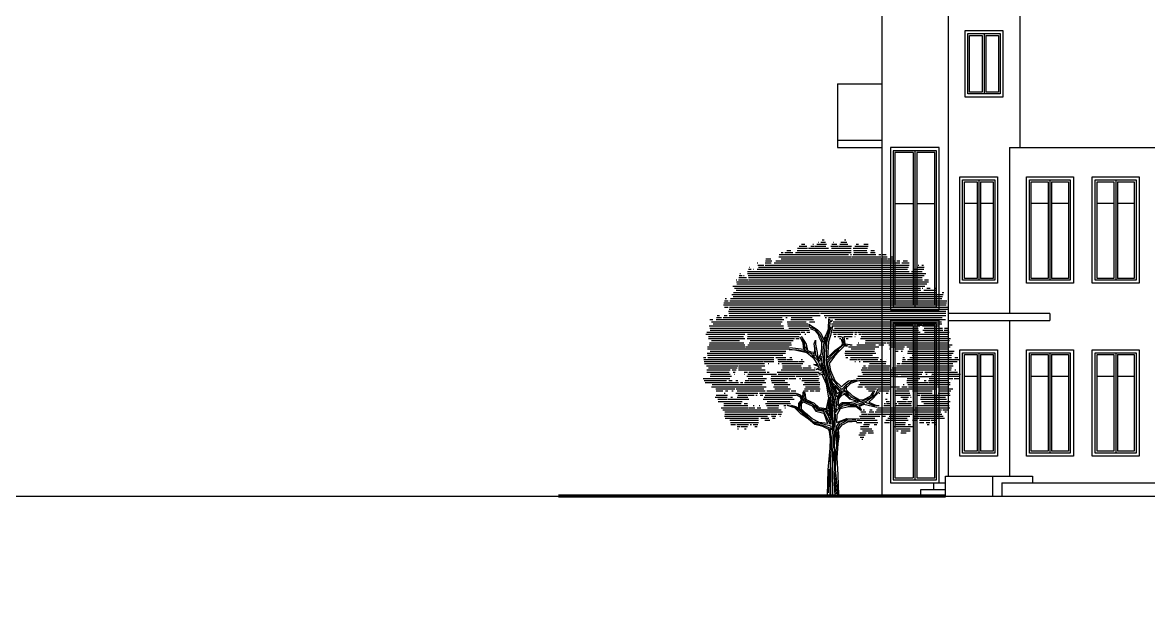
# Model space of a CAD drawing. Header units: inches. Extents: x -634 to 3638, y -6930911 to 5552.
# Drawn here: x 1946.37 to 1970.87, y 3391.03 to 3403.58 of the extents above; entities that cross this region are included whole.
import ezdxf

# ---------------------------------------------------------------- set-up
doc = ezdxf.new("R2010")
doc.units = ezdxf.units.IN
doc.header["$MEASUREMENT"] = 0
doc.linetypes.add('Dashed', pattern=[1128.888893, 564.444447, -564.444447])
doc.layers.add('derevo', color=7, linetype='Continuous')
doc.layers.add('развертка', color=7, linetype='Continuous')
for name, color, linetype, lineweight in [('ELEV', 134, 'Continuous', 18), ('WALLS', 7, 'Continuous', 70), ('фасады', 7, 'Continuous', 30), ('фасады2', 7, 'Continuous', 25)]:
    doc.layers.add(name, color=color, linetype=linetype, lineweight=lineweight)

# ---------------------------------------------------------------- blocks, each defined once
blk = doc.blocks.new('*X18')
at = {"color": 0, "linetype": 'ByBlock'}
for p, q in [((167.338, 82.2), (167.349, 82.2)), ((167.454, 82.2), (167.692, 82.2)), ((167.527, 82.3), (167.616, 82.3)), ((168.068, 82.2), (168.08, 82.2)), ((168.409, 82.2), (168.702, 82.2)), ((168.595, 82.3), (168.659, 82.3)), ((165.57, 81.7), (165.661, 81.7)), ((165.749, 81.7), (166.132, 81.7)), ((165.839, 81.8), (166.032, 81.8)), ((166.26, 81.7), (168.903, 81.7)), ((166.335, 81.8), (168.908, 81.8)), ((166.352, 81.9), (166.826, 81.9)), ((166.432, 82), (166.792, 82)), ((166.547, 82.1), (166.704, 82.1)), ((166.879, 81.9), (167.822, 81.9)), ((166.979, 82), (167.153, 82)), ((167.079, 82.1), (167.119, 82.1)), ((167.199, 82), (167.701, 82)), ((167.268, 82.1), (167.735, 82.1)), ((167.933, 82), (168.284, 82)), ((167.978, 81.9), (168.913, 81.9)), ((167.979, 82.1), (168.232, 82.1)), ((168.321, 82), (168.918, 82)), ((168.365, 82.1), (168.744, 82.1)), ((168.999, 81.9), (169.688, 81.9)), ((169.014, 81.8), (169.653, 81.8)), ((169.031, 81.7), (169.681, 81.7)), ((169.076, 82), (169.723, 82)), ((169.153, 82.1), (169.26, 82.1)), ((169.506, 82.1), (169.719, 82.1)), ((169.83, 81.7), (170.052, 81.7)), ((169.85, 81.8), (170.018, 81.8)), ((164.432, 81.2), (164.462, 81.2)), ((164.46, 81.1), (164.748, 81.1)), ((164.803, 81.1), (171.246, 81.1)), ((164.813, 81.2), (165.101, 81.2)), ((164.823, 81.3), (165.119, 81.3)), ((164.833, 81.4), (165.072, 81.4)), ((165.233, 81.2), (171.234, 81.2)), ((165.321, 81.3), (170.979, 81.3)), ((165.46, 81.5), (168.908, 81.5)), ((165.47, 81.6), (168.774, 81.6)), ((165.573, 81.4), (170.616, 81.4)), ((168.878, 81.6), (168.918, 81.6)), ((168.94, 81.5), (170.325, 81.5)), ((168.998, 81.6), (169.794, 81.6)), ((169.809, 81.6), (170.085, 81.6)), ((170.22, 81.6), (170.325, 81.6)), ((170.355, 81.5), (170.627, 81.5)), ((170.421, 81.6), (170.579, 81.6)), ((170.642, 81.4), (170.94, 81.4)), ((170.776, 81.5), (170.878, 81.5)), ((171.088, 81.3), (171.222, 81.3)), ((171.268, 81.1), (171.675, 81.1)), ((171.331, 81.2), (171.675, 81.2)), ((171.393, 81.3), (171.598, 81.3)), ((172.11, 81.1), (172.139, 81.1)), ((172.272, 81.1), (172.364, 81.1)), ((163.575, 80.6), (163.707, 80.6)), ((163.596, 80.7), (163.635, 80.7)), ((163.773, 80.6), (163.808, 80.6)), ((163.961, 80.8), (164.34, 80.8)), ((163.971, 80.7), (172.466, 80.7)), ((163.994, 80.6), (172.383, 80.6)), ((164.011, 80.9), (164.133, 80.9)), ((164.061, 81), (164.073, 81)), ((164.231, 80.9), (164.254, 80.9)), ((164.367, 80.8), (171.668, 80.8)), ((164.431, 80.9), (171.587, 80.9)), ((164.487, 81), (171.637, 81)), ((171.793, 80.8), (172.293, 80.8)), ((171.872, 80.9), (172.376, 80.9)), ((172.081, 81), (172.39, 81)), ((163.262, 80.1), (172.42, 80.1)), ((163.432, 80.4), (163.454, 80.4)), ((163.44, 80.3), (172.6, 80.3)), ((163.448, 80.2), (172.52, 80.2)), ((163.535, 80.4), (164.02, 80.4)), ((163.555, 80.5), (163.914, 80.5)), ((164.018, 80.5), (172.3, 80.5)), ((164.041, 80.4), (172.307, 80.4)), ((172.402, 80.4), (172.6, 80.4)), ((162.895, 79.5), (162.958, 79.5)), ((163.148, 79.5), (173.226, 79.5)), ((163.219, 79.7), (173.292, 79.7)), ((163.283, 79.6), (173.259, 79.6)), ((163.302, 79.8), (172.252, 79.8)), ((163.345, 80), (172.22, 80)), ((163.428, 79.9), (172.236, 79.9)), ((172.255, 79.8), (172.98, 79.8)), ((172.296, 80), (172.32, 80)), ((172.366, 79.9), (172.973, 79.9)), ((172.524, 80), (172.683, 80)), ((172.883, 80), (172.967, 80)), ((173.253, 79.8), (173.325, 79.8)), ((162.825, 79.2), (173.446, 79.2)), ((162.837, 79.3), (173.46, 79.3)), ((162.866, 79.4), (163.049, 79.4)), ((162.874, 79.1), (163.044, 79.1)), ((163.086, 79), (173.554, 79)), ((163.112, 79.1), (173.5, 79.1)), ((163.121, 79.4), (173.475, 79.4)), ((162.172, 78.5), (162.317, 78.5)), ((162.246, 78.4), (162.44, 78.4)), ((162.449, 78.4), (165.625, 78.4)), ((162.472, 78.5), (165.698, 78.5)), ((162.494, 78.6), (162.719, 78.6)), ((162.517, 78.7), (162.627, 78.7)), ((162.798, 78.6), (165.62, 78.6)), ((162.856, 78.7), (162.995, 78.7)), ((163.065, 78.9), (173.423, 78.9)), ((163.08, 78.8), (167.394, 78.8)), ((163.094, 78.7), (167.426, 78.7)), ((165.798, 78.6), (165.849, 78.6)), ((165.855, 78.4), (166.767, 78.4)), ((166.032, 78.5), (167.114, 78.5)), ((166.041, 78.6), (167.051, 78.6)), ((166.921, 78.4), (167.177, 78.4)), ((167.449, 78.8), (173.422, 78.8)), ((167.618, 78.7), (173.427, 78.7)), ((167.668, 78.6), (167.729, 78.6)), ((167.823, 78.6), (173.243, 78.6)), ((167.855, 78.5), (167.909, 78.5)), ((168.054, 78.4), (173.222, 78.4)), ((168.137, 78.5), (173.404, 78.5)), ((162.022, 77.9), (163.957, 77.9)), ((162.131, 78.2), (165.674, 78.2)), ((162.163, 78.1), (165.702, 78.1)), ((162.181, 78), (166.918, 78)), ((162.32, 78.3), (165.551, 78.3)), ((163.968, 77.9), (166.48, 77.9)), ((165.865, 78.3), (166.85, 78.3)), ((165.895, 78.2), (166.933, 78.2)), ((165.929, 78.1), (166.896, 78.1)), ((166.524, 77.9), (166.695, 77.9)), ((166.788, 77.9), (166.94, 77.9)), ((167.971, 78.3), (172.279, 78.3)), ((167.987, 78.2), (172.177, 78.2)), ((168.015, 77.9), (169.023, 77.9)), ((168.035, 78), (172.121, 78)), ((168.114, 78.1), (172.102, 78.1)), ((169.066, 77.9), (169.211, 77.9)), ((169.237, 77.9), (169.433, 77.9)), ((169.437, 77.9), (172.193, 77.9)), ((172.311, 78.3), (173.236, 78.3)), ((172.311, 78.2), (173.09, 78.2)), ((172.33, 78), (173.283, 78)), ((172.39, 78.1), (173.261, 78.1)), ((172.412, 77.9), (173.305, 77.9)), ((173.318, 77.9), (173.578, 77.9)), ((173.34, 78), (173.556, 78)), ((173.361, 78.1), (173.534, 78.1)), ((161.977, 77.8), (163.837, 77.8)), ((162.101, 77.7), (163.78, 77.7)), ((162.101, 77.6), (163.842, 77.6)), ((162.16, 77.4), (163.794, 77.4)), ((162.252, 77.5), (163.577, 77.5)), ((163.953, 77.6), (166.204, 77.6)), ((163.957, 77.7), (166.204, 77.7)), ((163.962, 77.8), (166.506, 77.8)), ((164.045, 77.4), (166.046, 77.4)), ((164.087, 77.5), (166.144, 77.5)), ((166.22, 77.7), (166.433, 77.7)), ((166.265, 77.6), (166.432, 77.6)), ((166.526, 77.7), (166.532, 77.7)), ((166.701, 77.8), (166.754, 77.8)), ((168.06, 77.8), (168.202, 77.8)), ((168.104, 77.7), (168.175, 77.7)), ((168.25, 77.8), (168.986, 77.8)), ((168.275, 77.7), (168.449, 77.7)), ((168.355, 77.6), (168.414, 77.6)), ((168.556, 77.7), (168.948, 77.7)), ((168.663, 77.6), (168.764, 77.6)), ((169.078, 77.8), (169.157, 77.8)), ((169.09, 77.7), (169.103, 77.7)), ((169.241, 77.4), (169.277, 77.4)), ((169.274, 77.8), (169.364, 77.8)), ((169.347, 77.6), (173.64, 77.6)), ((169.377, 77.7), (173.549, 77.7)), ((169.407, 77.8), (173.525, 77.8)), ((169.58, 77.4), (170.57, 77.4)), ((169.588, 77.5), (173.594, 77.5)), ((170.619, 77.4), (173.548, 77.4)), ((162.045, 76.9), (165.769, 76.9)), ((162.061, 76.8), (165.657, 76.8)), ((162.064, 77.2), (163.863, 77.2)), ((162.064, 77.1), (165.969, 77.1)), ((162.138, 77.3), (163.837, 77.3)), ((162.185, 77), (165.793, 77)), ((163.903, 77.2), (165.958, 77.2)), ((163.974, 77.3), (166.058, 77.3)), ((168.599, 76.9), (170.09, 76.9)), ((168.62, 77), (170.022, 77)), ((168.628, 76.8), (169.93, 76.8)), ((168.774, 77.2), (170.23, 77.2)), ((168.844, 77.3), (168.96, 77.3)), ((168.901, 77.1), (170.038, 77.1)), ((169.171, 77.3), (170.076, 77.3)), ((170.22, 77.3), (170.47, 77.3)), ((170.7, 77.3), (173.719, 77.3)), ((170.737, 77.1), (170.815, 77.1)), ((170.747, 77.2), (170.962, 77.2)), ((171.039, 77.2), (171.45, 77.2)), ((171.039, 77.1), (171.407, 77.1)), ((171.039, 77), (171.142, 77)), ((171.299, 77), (171.363, 77)), ((171.401, 76.8), (171.408, 76.8)), ((171.563, 77.2), (173.625, 77.2)), ((171.602, 76.9), (173.77, 76.9)), ((171.613, 77), (173.818, 77)), ((171.675, 77.1), (173.506, 77.1)), ((171.815, 76.8), (173.686, 76.8)), ((161.859, 76.7), (161.979, 76.7)), ((161.875, 76.6), (165.221, 76.6)), ((161.891, 76.5), (164.732, 76.5)), ((161.907, 76.4), (164.776, 76.4)), ((162.003, 76.3), (163.506, 76.3)), ((162.076, 76.7), (165.221, 76.7)), ((163.529, 76.3), (164.791, 76.3)), ((164.762, 76.5), (165.029, 76.5)), ((164.948, 76.4), (164.978, 76.4)), ((165.05, 76.5), (165.221, 76.5)), ((165.312, 76.7), (165.797, 76.7)), ((165.414, 76.6), (165.814, 76.6)), ((165.434, 76.5), (165.583, 76.5)), ((165.434, 76.4), (165.47, 76.4)), ((165.607, 76.5), (166.364, 76.5)), ((165.607, 76.4), (166.602, 76.4)), ((165.634, 76.3), (166.523, 76.3)), ((165.843, 76.6), (166.113, 76.6)), ((165.977, 76.7), (166.072, 76.7)), ((166.4, 76.5), (166.661, 76.5)), ((166.526, 76.6), (166.586, 76.6)), ((166.868, 76.3), (166.962, 76.3)), ((168.657, 76.7), (168.745, 76.7)), ((168.85, 76.6), (168.957, 76.6)), ((168.877, 76.7), (170.214, 76.7)), ((168.958, 76.6), (169.172, 76.6)), ((169.089, 76.5), (169.121, 76.5)), ((169.215, 76.6), (169.327, 76.6)), ((169.282, 76.5), (169.336, 76.5)), ((169.351, 76.6), (170.174, 76.6)), ((169.479, 76.5), (170.585, 76.5)), ((169.49, 76.3), (169.591, 76.3)), ((169.737, 76.3), (170.748, 76.3)), ((169.775, 76.4), (170.558, 76.4)), ((170.295, 76.6), (170.344, 76.6)), ((170.612, 76.6), (170.613, 76.6)), ((171.074, 76.3), (173.769, 76.3)), ((171.106, 76.4), (171.245, 76.4)), ((171.311, 76.4), (173.758, 76.4)), ((171.334, 76.5), (173.97, 76.5)), ((171.356, 76.6), (171.496, 76.6)), ((171.379, 76.7), (171.452, 76.7)), ((171.588, 76.6), (174.041, 76.6)), ((171.702, 76.7), (173.696, 76.7)), ((173.848, 76.7), (173.987, 76.7)), ((162.024, 76.1), (162.211, 76.1)), ((162.024, 76), (163.086, 76)), ((162.109, 76.2), (163.464, 76.2)), ((162.186, 75.8), (163.201, 75.8)), ((162.197, 75.9), (163.143, 75.9)), ((162.216, 76.1), (163.145, 76.1)), ((163.241, 76.1), (163.422, 76.1)), ((163.283, 76), (163.38, 76)), ((163.326, 75.9), (163.338, 75.9)), ((163.535, 76.2), (164.639, 76.2)), ((163.541, 76.1), (164.802, 76.1)), ((163.798, 76), (163.962, 76)), ((163.798, 75.9), (163.819, 75.9)), ((163.936, 75.8), (164.701, 75.8)), ((163.979, 75.9), (165.352, 75.9)), ((164.022, 76), (164.837, 76)), ((164.897, 76), (165.004, 76)), ((165.099, 75.8), (166.236, 75.8)), ((165.375, 76), (167.382, 76)), ((165.427, 75.9), (167.305, 75.9)), ((165.568, 76.1), (167.187, 76.1)), ((165.638, 76.2), (166.564, 76.2)), ((166.291, 75.8), (167.357, 75.8)), ((166.612, 76.2), (167.001, 76.2)), ((167.166, 76.2), (167.187, 76.2)), ((169.233, 75.8), (171.138, 75.8)), ((169.39, 76.1), (170.738, 76.1)), ((169.417, 76), (170.732, 76)), ((169.436, 76.2), (169.669, 76.2)), ((169.463, 75.9), (172.285, 75.9)), ((169.699, 76.2), (170.743, 76.2)), ((170.741, 76), (172.323, 76)), ((170.804, 76.1), (172.36, 76.1)), ((170.867, 76.2), (171.032, 76.2)), ((171.041, 76.2), (173.694, 76.2)), ((171.287, 75.8), (172.136, 75.8)), ((172.376, 76.1), (173.683, 76.1)), ((172.425, 76), (173.979, 76)), ((172.475, 75.9), (172.536, 75.9)), ((172.724, 75.8), (174.082, 75.8)), ((172.757, 75.9), (174.119, 75.9)), ((173.853, 76.1), (173.902, 76.1)), ((161.844, 75.7), (163.115, 75.7)), ((161.891, 75.6), (162.971, 75.6)), ((161.938, 75.5), (162.303, 75.5)), ((162.241, 75.3), (164.855, 75.3)), ((162.277, 75.4), (163.56, 75.4)), ((162.312, 75.5), (163.533, 75.5)), ((162.451, 75.2), (163.355, 75.2)), ((163.076, 75.6), (163.233, 75.6)), ((163.412, 75.6), (163.505, 75.6)), ((163.427, 75.2), (164.739, 75.2)), ((163.575, 75.4), (164.669, 75.4)), ((163.638, 75.5), (163.749, 75.5)), ((163.823, 75.5), (164.835, 75.5)), ((163.849, 75.6), (164.032, 75.6)), ((163.995, 75.7), (164.878, 75.7)), ((164.064, 75.6), (164.779, 75.6)), ((165.076, 75.7), (165.905, 75.7)), ((165.089, 75.6), (165.743, 75.6)), ((165.13, 75.5), (165.869, 75.5)), ((165.204, 75.3), (165.888, 75.3)), ((165.229, 75.4), (165.988, 75.4)), ((165.273, 75.2), (166.014, 75.2)), ((165.955, 75.7), (166.262, 75.7)), ((166.437, 75.7), (166.502, 75.7)), ((166.556, 75.6), (167.352, 75.6)), ((166.574, 75.7), (167.382, 75.7)), ((166.62, 75.4), (167.412, 75.4)), ((166.677, 75.2), (167.43, 75.2)), ((166.682, 75.5), (167.418, 75.5)), ((166.737, 75.3), (167.399, 75.3)), ((169.163, 75.7), (170.778, 75.7)), ((169.232, 75.3), (169.444, 75.3)), ((169.273, 75.6), (170.808, 75.6)), ((169.273, 75.4), (170.8, 75.4)), ((169.341, 75.5), (170.789, 75.5)), ((169.558, 75.3), (171.22, 75.3)), ((169.643, 75.2), (170.122, 75.2)), ((170.199, 75.2), (170.78, 75.2)), ((170.971, 75.4), (171, 75.4)), ((171.063, 75.2), (171.947, 75.2)), ((171.33, 75.3), (171.582, 75.3)), ((171.39, 75.4), (171.437, 75.4)), ((171.568, 75.6), (172.098, 75.6)), ((171.57, 75.5), (172.595, 75.5)), ((171.585, 75.7), (172.176, 75.7)), ((171.604, 75.4), (173.625, 75.4)), ((171.638, 75.3), (173.008, 75.3)), ((171.975, 75.2), (172.954, 75.2)), ((172.388, 75.6), (172.485, 75.6)), ((172.596, 75.6), (173.56, 75.6)), ((172.624, 75.7), (173.749, 75.7)), ((172.625, 75.5), (173.623, 75.5)), ((173.035, 75.3), (173.545, 75.3)), ((173.077, 75.2), (173.752, 75.2)), ((173.704, 75.6), (173.716, 75.6)), ((173.823, 75.7), (174.045, 75.7)), ((162.43, 74.8), (163.002, 74.8)), ((162.466, 75.1), (162.781, 75.1)), ((162.474, 74.9), (163.007, 74.9)), ((162.555, 74.7), (162.976, 74.7)), ((162.851, 75), (162.893, 75)), ((162.919, 75.1), (163.021, 75.1)), ((163.014, 74.7), (163.399, 74.7)), ((163.175, 74.8), (163.255, 74.8)), ((163.223, 75.1), (163.28, 75.1)), ((163.406, 75), (164.465, 75)), ((163.416, 74.7), (164.033, 74.7)), ((163.475, 74.8), (163.984, 74.8)), ((163.479, 75.1), (164.813, 75.1)), ((163.505, 74.9), (163.935, 74.9)), ((163.959, 74.9), (164.275, 74.9)), ((164.355, 74.9), (164.419, 74.9)), ((164.54, 75), (166.274, 75)), ((164.573, 74.9), (164.691, 74.9)), ((164.715, 74.7), (166.183, 74.7)), ((164.757, 74.8), (166.109, 74.8)), ((164.8, 74.9), (166.268, 74.9)), ((164.885, 75.1), (165.98, 75.1)), ((166.044, 75.1), (166.268, 75.1)), ((166.642, 75.1), (166.858, 75.1)), ((166.956, 75.1), (167.144, 75.1)), ((167.207, 75.1), (167.408, 75.1)), ((169.727, 75.1), (170.022, 75.1)), ((170.212, 75.1), (170.727, 75.1)), ((170.225, 75), (170.281, 75)), ((170.552, 74.7), (170.617, 74.7)), ((170.58, 75), (170.674, 75)), ((170.99, 75), (171.704, 75)), ((171.012, 75.1), (171.673, 75.1)), ((171.016, 74.9), (171.735, 74.9)), ((171.279, 74.8), (171.635, 74.8)), ((171.379, 74.7), (171.589, 74.7)), ((171.745, 74.8), (171.766, 74.8)), ((171.827, 75.1), (171.913, 75.1)), ((171.999, 75.1), (172.778, 75.1)), ((172.023, 75), (172.775, 75)), ((172.046, 74.9), (172.198, 74.9)), ((172.22, 74.7), (173.449, 74.7)), ((172.235, 74.8), (173.409, 74.8)), ((172.249, 74.9), (173.633, 74.9)), ((173.055, 75), (173.605, 75)), ((173.12, 75.1), (173.667, 75.1)), ((162.57, 74.6), (163.713, 74.6)), ((162.713, 74.3), (163.986, 74.3)), ((162.796, 74.2), (165.575, 74.2)), ((162.83, 74.4), (163.973, 74.4)), ((162.834, 74.5), (163.663, 74.5)), ((162.888, 74.1), (165.638, 74.1)), ((163.812, 74.5), (163.96, 74.5)), ((164.013, 74.3), (164.31, 74.3)), ((164.228, 74.4), (164.283, 74.4)), ((164.426, 74.3), (164.603, 74.3)), ((164.526, 74.4), (164.559, 74.4)), ((164.819, 74.5), (166.021, 74.5)), ((164.871, 74.4), (165.455, 74.4)), ((164.896, 74.6), (165.982, 74.6)), ((164.926, 74.3), (165.442, 74.3)), ((165.69, 74.4), (165.791, 74.4)), ((165.744, 74.3), (165.769, 74.3)), ((169.375, 74.1), (169.61, 74.1)), ((169.486, 74.2), (169.539, 74.2)), ((169.759, 74.1), (169.996, 74.1)), ((169.795, 74.2), (169.906, 74.2)), ((170.06, 74.1), (171.883, 74.1)), ((170.114, 74.2), (173.219, 74.2)), ((170.124, 74.4), (170.249, 74.4)), ((170.168, 74.3), (171.893, 74.3)), ((170.464, 74.4), (170.787, 74.4)), ((170.486, 74.5), (170.541, 74.5)), ((170.572, 74.6), (170.736, 74.6)), ((170.593, 74.5), (170.787, 74.5)), ((171.026, 74.4), (171.793, 74.4)), ((171.037, 74.5), (171.08, 74.5)), ((171.104, 74.6), (171.543, 74.6)), ((171.173, 74.5), (171.771, 74.5)), ((171.598, 74.6), (171.805, 74.6)), ((171.972, 74.3), (173.615, 74.3)), ((171.991, 74.1), (173.185, 74.1)), ((172.027, 74.4), (173.575, 74.4)), ((172.266, 74.6), (173.622, 74.6)), ((172.368, 74.5), (173.517, 74.5)), ((173.279, 74.2), (173.56, 74.2)), ((173.368, 74.1), (173.447, 74.1)), ((162.865, 73.9), (164.602, 73.9)), ((162.876, 74), (165.04, 74)), ((162.896, 73.8), (164.489, 73.8)), ((163.122, 73.7), (164.489, 73.7)), ((163.156, 73.6), (164.489, 73.6)), ((164.604, 73.9), (164.923, 73.9)), ((164.604, 73.8), (164.974, 73.8)), ((164.795, 73.7), (165.024, 73.7)), ((165.072, 74), (165.36, 74)), ((165.11, 73.9), (165.321, 73.9)), ((165.157, 73.8), (165.281, 73.8)), ((165.41, 74), (165.588, 74)), ((165.51, 73.9), (165.538, 73.9)), ((169.162, 73.6), (169.415, 73.6)), ((169.194, 73.7), (170.142, 73.7)), ((169.306, 73.9), (170.278, 73.9)), ((169.344, 73.8), (170.042, 73.8)), ((169.394, 74), (169.68, 74)), ((169.524, 73.6), (170.172, 73.6)), ((169.723, 74), (171.82, 74)), ((170.385, 73.9), (170.545, 73.9)), ((170.5, 73.6), (170.736, 73.6)), ((170.561, 73.7), (171.627, 73.7)), ((170.655, 73.8), (171.571, 73.8)), ((170.713, 73.9), (171.709, 73.9)), ((170.975, 73.6), (171.504, 73.6)), ((171.835, 73.7), (172.062, 73.7)), ((171.846, 73.6), (171.901, 73.6)), ((171.858, 73.8), (172.14, 73.8)), ((171.913, 73.9), (172.908, 73.9)), ((171.954, 74), (173.226, 74)), ((172.174, 73.8), (172.694, 73.8)), ((172.174, 73.7), (172.429, 73.7)), ((172.174, 73.6), (172.368, 73.6)), ((172.454, 73.7), (172.674, 73.7)), ((172.482, 73.6), (172.655, 73.6)), ((172.697, 73.8), (172.931, 73.8)), ((172.726, 73.7), (172.953, 73.7)), ((172.755, 73.6), (172.976, 73.6)), ((172.908, 73.9), (173.291, 73.9)), ((172.945, 73.8), (173.356, 73.8)), ((163.172, 73.5), (163.399, 73.5)), ((163.453, 73.5), (164.014, 73.5)), ((163.467, 73.4), (163.613, 73.4)), ((163.482, 73.3), (163.533, 73.3)), ((163.669, 73.4), (163.968, 73.4)), ((163.815, 73.3), (163.899, 73.3)), ((164.095, 73.5), (164.157, 73.5)), ((164.234, 73.5), (164.462, 73.5)), ((164.319, 73.4), (164.423, 73.4)), ((169.325, 73.1), (169.625, 73.1)), ((169.352, 73.3), (169.886, 73.3)), ((169.357, 73.4), (169.744, 73.4)), ((169.448, 73.2), (169.963, 73.2)), ((169.492, 73.5), (169.787, 73.5)), ((169.718, 73.1), (169.966, 73.1)), ((170, 73.5), (170.137, 73.5)), ((170.961, 73.4), (171.849, 73.4)), ((170.968, 73.5), (171.476, 73.5)), ((171.059, 73.3), (171.724, 73.3)), ((171.066, 73.2), (171.146, 73.2)), ((171.275, 73.1), (171.527, 73.1)), ((171.295, 73.2), (171.729, 73.2)), ((171.626, 73.5), (171.734, 73.5)), ((172.536, 73.5), (172.635, 73.5)), ((172.913, 73.5), (172.998, 73.5)), ((169.271, 73), (169.57, 73)), ((169.342, 72.9), (169.515, 72.9)), ((169.414, 72.8), (169.46, 72.8))]:
    blk.add_line(p, q, dxfattribs=at)

msp = doc.modelspace()

# ---------------------------------------------------------------- hatches: boundary and pattern name
at = {"layer": 'ELEV', "linetype": 'Continuous'}
h = msp.add_hatch(dxfattribs=at)
h.set_pattern_fill('ANSI31', color=256, scale=0.01044, style=0)
h.set_pattern_definition([(45, (1262.311104, 3366.587935), (-0.02343928418428, 0.02343928418428), [])])
edge = h.paths.add_edge_path()
edge.add_ellipse((1445.78234, 3471.96182), major_axis=(0, 6932302.83262), ratio=0.00000001506, start_angle=89.999976115149, end_angle=270.000023884851)
edge.add_line((1445.67794, 3474.85168), (1445.67794, 3528.48347))
edge.add_line((1445.67794, 3528.48347), (1445.88675, 3528.48347))
edge.add_line((1445.88675, 3528.48347), (1445.88675, 3474.85168))

# ---------------------------------------------------------------- linework, layer by layer
at = {"layer": 'derevo', "color": 0}
for p, q in [((1963.48377, 3397.01697), (1963.6603, 3396.90173)), ((1963.90713, 3396.91969), (1963.91461, 3397.13969)), ((1963.93257, 3396.91969), (1963.95052, 3397.09629)), ((1963.9939, 3396.98105), (1963.95052, 3396.77003)), ((1963.97744, 3397.06935), (1963.9939, 3397.12173)), ((1963.3611, 3396.60391), (1963.29079, 3396.73561)), ((1963.31772, 3396.74459), (1963.42244, 3396.58595)), ((1963.62589, 3396.91071), (1963.49275, 3396.95561)), ((1963.62589, 3396.87629), (1963.51968, 3396.91969)), ((1963.73061, 3396.77901), (1963.62589, 3396.91071)), ((1963.6962, 3396.78799), (1963.62589, 3396.87629)), ((1963.6603, 3396.90173), (1963.73958, 3396.82391)), ((1963.70368, 3396.73561), (1963.6962, 3396.78799)), ((1963.76651, 3396.62037), (1963.70368, 3396.73561)), ((1963.79194, 3396.62037), (1963.73061, 3396.77901)), ((1963.73958, 3396.82391), (1963.80092, 3396.68323)), ((1963.8443, 3396.73561), (1963.79194, 3396.62037)), ((1963.80092, 3396.68323), (1963.86225, 3396.80595)), ((1963.85328, 3396.65629), (1963.93257, 3396.91969)), ((1963.86225, 3396.80595), (1963.90713, 3396.91969)), ((1963.87123, 3396.62935), (1963.96847, 3396.96459)), ((1963.95052, 3396.77003), (1963.90713, 3396.63833)), ((1964.20483, 3396.74459), (1964.24074, 3396.57697)), ((1964.24074, 3396.74459), (1964.26617, 3396.59493)), ((1963.07088, 3396.51561), (1963.37008, 3396.47969)), ((1963.37905, 3396.62935), (1963.30874, 3396.70867)), ((1963.37008, 3396.47969), (1963.3611, 3396.60391)), ((1963.39701, 3396.55003), (1963.37905, 3396.62935)), ((1963.38803, 3396.44527), (1963.39701, 3396.55003)), ((1963.42244, 3396.58595), (1963.44936, 3396.44527)), ((1963.42244, 3396.44527), (1963.42244, 3396.52459)), ((1963.59896, 3396.59493), (1963.62589, 3396.67425)), ((1963.60794, 3396.48867), (1963.59896, 3396.59493)), ((1963.62589, 3396.35697), (1963.61691, 3396.51561)), ((1963.62589, 3396.67425), (1963.62589, 3396.58595)), ((1963.62589, 3396.58595), (1963.6603, 3396.40187)), ((1963.74856, 3396.36595), (1963.76651, 3396.49765)), ((1963.76651, 3396.49765), (1963.76651, 3396.62037)), ((1963.78297, 3396.36595), (1963.8099, 3396.58595)), ((1963.8099, 3396.58595), (1963.83682, 3396.69071)), ((1963.81887, 3396.38391), (1963.85328, 3396.65629)), ((1963.86225, 3396.32255), (1963.87123, 3396.62935)), ((1963.90713, 3396.63833), (1963.88918, 3396.28663)), ((1964.23176, 3396.56799), (1964.04776, 3396.40935)), ((1964.04776, 3396.44527), (1964.19586, 3396.55901)), ((1964.25869, 3396.55003), (1964.1435, 3396.43629)), ((1964.22279, 3396.59493), (1964.18838, 3396.69071)), ((1964.19586, 3396.55901), (1964.22279, 3396.59493)), ((1964.24074, 3396.57697), (1964.329, 3396.55003)), ((1964.31105, 3396.53357), (1964.25869, 3396.55003)), ((1964.26617, 3396.59493), (1964.38136, 3396.57697)), ((1963.05443, 3396.47221), (1963.22946, 3396.46323)), ((1963.1771, 3396.45425), (1963.07088, 3396.47221)), ((1963.44039, 3396.39289), (1963.1771, 3396.45425)), ((1963.22946, 3396.46323), (1963.40598, 3396.43629)), ((1963.45834, 3396.40935), (1963.38803, 3396.44527)), ((1963.59896, 3396.26867), (1963.44039, 3396.39289)), ((1963.44936, 3396.44527), (1963.5466, 3396.40935)), ((1963.56306, 3396.36595), (1963.45834, 3396.40935)), ((1963.53763, 3396.35697), (1963.66927, 3396.23425)), ((1963.5466, 3396.40935), (1963.60794, 3396.41833)), ((1963.62589, 3396.40187), (1963.56306, 3396.36595)), ((1963.58999, 3396.34799), (1963.59896, 3396.36595)), ((1963.60794, 3396.32255), (1963.58999, 3396.34799)), ((1963.67825, 3396.14595), (1963.59896, 3396.26867)), ((1963.60794, 3396.41833), (1963.60794, 3396.48867)), ((1963.71266, 3396.19833), (1963.62589, 3396.35697)), ((1963.6603, 3396.40187), (1963.66927, 3396.32255)), ((1963.66927, 3396.32255), (1963.70368, 3396.26867)), ((1963.70368, 3396.26867), (1963.72163, 3396.32255)), ((1963.74856, 3396.32255), (1963.71266, 3396.19833)), ((1963.72163, 3396.32255), (1963.74856, 3396.36595)), ((1963.75754, 3396.26867), (1963.74856, 3396.32255)), ((1963.81887, 3395.93493), (1963.75754, 3396.26867)), ((1963.81887, 3396.07561), (1963.78297, 3396.36595)), ((1963.82785, 3396.13697), (1963.81887, 3396.38391)), ((1964.04776, 3396.40935), (1963.86225, 3396.22527)), ((1963.87123, 3396.12799), (1963.86225, 3396.32255)), ((1963.88918, 3396.28663), (1964.04776, 3396.44527)), ((1964.03878, 3396.32255), (1963.92359, 3396.16391)), ((1964.1435, 3396.46323), (1963.93257, 3396.24323)), ((1964.1435, 3396.43629), (1964.03878, 3396.32255)), ((1963.58999, 3396.14595), (1963.67825, 3396.14595)), ((1963.71266, 3396.08459), (1963.58999, 3396.14595)), ((1963.64235, 3396.03221), (1963.71266, 3396.08459)), ((1963.66927, 3396.23425), (1963.73061, 3396.11902)), ((1963.74856, 3396.00527), (1963.66927, 3396.04119)), ((1963.71266, 3396.11902), (1963.68723, 3396.12799)), ((1963.73958, 3396.04119), (1963.71266, 3396.04119)), ((1963.73061, 3396.11902), (1963.80092, 3395.91698)), ((1963.73958, 3396.18187), (1963.77399, 3396.04119)), ((1963.92359, 3395.65358), (1963.81887, 3396.07561)), ((1963.94154, 3395.7329), (1963.82785, 3396.13697)), ((1963.94154, 3395.83766), (1963.87123, 3396.12799)), ((1963.93257, 3396.24323), (1963.88021, 3396.18187)), ((1963.88021, 3396.18187), (1963.92359, 3396.00527)), ((1963.92359, 3396.16391), (1963.95052, 3396.01425)), ((1963.92359, 3396.00527), (1963.98492, 3395.83766)), ((1963.95052, 3396.01425), (1964.04776, 3395.79426)), ((1963.75754, 3395.96187), (1963.68723, 3395.93493)), ((1963.77399, 3395.92596), (1963.70368, 3395.908)), ((1963.86225, 3395.71494), (1963.77399, 3395.92596)), ((1963.95052, 3395.45154), (1963.81887, 3395.93493)), ((1964.02083, 3395.56528), (1963.94154, 3395.83766)), ((1963.9939, 3395.74187), (1963.96847, 3395.83017)), ((1963.98492, 3395.83766), (1964.10011, 3395.68949)), ((1964.04776, 3395.79426), (1964.18838, 3395.65358)), ((1964.24971, 3395.71494), (1964.34546, 3395.78528)), ((1964.30207, 3395.70596), (1964.39931, 3395.7763)), ((1964.34546, 3395.78528), (1964.513, 3395.81221)), ((1964.55639, 3395.78528), (1964.39033, 3395.7329)), ((1964.39931, 3395.7763), (1964.53096, 3395.80323)), ((1963.20253, 3395.52188), (1963.29079, 3395.48596)), ((1963.35213, 3395.4246), (1963.3611, 3395.53983)), ((1963.3611, 3395.53983), (1963.37008, 3395.5563)), ((1963.37905, 3395.53983), (1963.37008, 3395.40813)), ((1963.39701, 3395.53086), (1963.40598, 3395.41562)), ((1963.91461, 3395.41562), (1963.86225, 3395.71494)), ((1964.00288, 3395.39916), (1963.92359, 3395.65358)), ((1964.0298, 3395.37222), (1963.94154, 3395.7329)), ((1964.09114, 3395.43358), (1963.9939, 3395.74187)), ((1964.01185, 3395.7329), (1964.18838, 3395.56528)), ((1964.06421, 3395.41562), (1964.02083, 3395.56528)), ((1964.03878, 3395.67153), (1964.13452, 3395.57426)), ((1964.08216, 3395.5563), (1964.03878, 3395.67153)), ((1964.10011, 3395.50392), (1964.08216, 3395.5563)), ((1964.20483, 3395.56528), (1964.09114, 3395.39916)), ((1964.18838, 3395.56528), (1964.09114, 3395.43358)), ((1964.10011, 3395.68949), (1964.19586, 3395.6012)), ((1964.15247, 3395.53983), (1964.10011, 3395.50392)), ((1964.10011, 3395.3812), (1964.21381, 3395.53086)), ((1964.13452, 3395.57426), (1964.15247, 3395.53983)), ((1964.18838, 3395.65358), (1964.24971, 3395.71494)), ((1964.19586, 3395.6012), (1964.30207, 3395.70596)), ((1964.2931, 3395.53983), (1964.20483, 3395.56528)), ((1964.21381, 3395.53086), (1964.28412, 3395.50392)), ((1964.31105, 3395.68051), (1964.23176, 3395.59222)), ((1964.23176, 3395.59222), (1964.2931, 3395.5563)), ((1964.39033, 3395.7329), (1964.2931, 3395.63562)), ((1964.2931, 3395.63562), (1964.2931, 3395.59222)), ((1964.2931, 3395.59222), (1964.42474, 3395.4695)), ((1964.2931, 3395.5563), (1964.40679, 3395.43358)), ((1964.35443, 3395.46052), (1964.2931, 3395.53983)), ((1964.82866, 3395.46052), (1964.88251, 3395.53983)), ((1964.85558, 3395.44256), (1964.91692, 3395.57426)), ((1964.99621, 3395.53983), (1964.88251, 3395.40813)), ((1964.98723, 3395.61017), (1964.92589, 3395.48596)), ((1963.29977, 3395.4695), (1963.2115, 3395.50392)), ((1963.29977, 3395.43358), (1963.2115, 3395.47847)), ((1963.26536, 3395.2929), (1963.31772, 3395.36324)), ((1963.26536, 3395.18814), (1963.26536, 3395.2929)), ((1963.28182, 3395.17018), (1963.29079, 3395.28392)), ((1963.29079, 3395.48596), (1963.35213, 3395.4246)), ((1963.29079, 3395.28392), (1963.33567, 3395.35426)), ((1963.32669, 3395.4246), (1963.29977, 3395.4695)), ((1963.31772, 3395.36324), (1963.29977, 3395.43358)), ((1963.31772, 3395.28392), (1963.3611, 3395.32882)), ((1963.31772, 3395.17018), (1963.31772, 3395.28392)), ((1963.33567, 3395.35426), (1963.32669, 3395.4246)), ((1963.37905, 3395.34528), (1963.33567, 3395.41562)), ((1963.3611, 3395.32882), (1963.42244, 3395.30188)), ((1963.37008, 3395.40813), (1963.40598, 3395.35426)), ((1963.58101, 3395.26746), (1963.37905, 3395.34528)), ((1963.40598, 3395.41562), (1963.42244, 3395.3812)), ((1963.40598, 3395.35426), (1963.56306, 3395.30188)), ((1963.42244, 3395.3812), (1963.59896, 3395.30188)), ((1963.42244, 3395.30188), (1963.55408, 3395.24052)), ((1963.62589, 3395.15222), (1963.58101, 3395.26746)), ((1963.59896, 3395.30188), (1963.6962, 3395.2046)), ((1963.59896, 3395.26746), (1963.65132, 3395.17916)), ((1963.86225, 3395.18814), (1963.91461, 3395.41562)), ((1963.89816, 3395.17916), (1963.92359, 3395.36324)), ((1963.93257, 3395.43358), (1963.92359, 3395.0295)), ((1963.92359, 3395.36324), (1963.93257, 3395.43358)), ((1963.96847, 3395.3812), (1963.95052, 3395.45154)), ((1963.95052, 3395.18814), (1963.96847, 3395.3812)), ((1963.97744, 3395.14324), (1964.00288, 3395.39916)), ((1963.9939, 3395.09086), (1964.0298, 3395.37222)), ((1964.04776, 3395.23154), (1964.06421, 3395.41562)), ((1964.08216, 3395.22256), (1964.10011, 3395.3812)), ((1964.10909, 3395.2046), (1964.22279, 3395.28392)), ((1964.11807, 3395.24052), (1964.13452, 3395.39916)), ((1964.20483, 3395.31086), (1964.11807, 3395.24052)), ((1964.13452, 3395.39916), (1964.19586, 3395.47847)), ((1964.19586, 3395.47847), (1964.25869, 3395.49494)), ((1964.37238, 3395.31086), (1964.20483, 3395.31086)), ((1964.22279, 3395.28392), (1964.33648, 3395.28392)), ((1964.22279, 3395.24052), (1964.33648, 3395.26746)), ((1964.25869, 3395.49494), (1964.36341, 3395.39916)), ((1964.28412, 3395.50392), (1964.34546, 3395.43358)), ((1964.33648, 3395.28392), (1964.46962, 3395.2929)), ((1964.33648, 3395.26746), (1964.46065, 3395.26746)), ((1964.34546, 3395.43358), (1964.39033, 3395.40813)), ((1964.36341, 3395.39916), (1964.54741, 3395.34528)), ((1964.54741, 3395.34528), (1964.37238, 3395.31086)), ((1964.40679, 3395.43358), (1964.61024, 3395.3378)), ((1964.42474, 3395.4695), (1964.58332, 3395.37222)), ((1964.46065, 3395.26746), (1964.56536, 3395.28392)), ((1964.46962, 3395.2929), (1964.60127, 3395.34528)), ((1964.56536, 3395.28392), (1964.69701, 3395.3378)), ((1964.56536, 3395.2495), (1964.69701, 3395.31086)), ((1964.68055, 3395.27494), (1964.57434, 3395.23154)), ((1964.58332, 3395.37222), (1964.68055, 3395.3812)), ((1964.61024, 3395.3378), (1964.72394, 3395.3812)), ((1964.68055, 3395.3812), (1964.82866, 3395.46052)), ((1964.9618, 3395.2046), (1964.68055, 3395.27494)), ((1964.83763, 3395.40813), (1964.70599, 3395.31984)), ((1964.70599, 3395.31984), (1964.91692, 3395.24052)), ((1964.72394, 3395.3812), (1964.85558, 3395.44256)), ((1964.88251, 3395.40813), (1964.78527, 3395.31984)), ((1964.78527, 3395.31984), (1964.95282, 3395.2495)), ((1964.92589, 3395.48596), (1964.83763, 3395.40813)), ((1963.1771, 3395.19712), (1963.00955, 3395.2495)), ((1963.16812, 3395.22256), (1963.01852, 3395.2495)), ((1963.09781, 3395.25848), (1963.2115, 3395.22256)), ((1963.24741, 3395.1612), (1963.16812, 3395.22256)), ((1963.30874, 3395.0729), (1963.1771, 3395.19712)), ((1963.2115, 3395.22256), (1963.26536, 3395.18814)), ((1963.38803, 3395.04746), (1963.24741, 3395.1612)), ((1963.57203, 3394.8978), (1963.28182, 3395.17018)), ((1963.47629, 3394.95018), (1963.30874, 3395.0729)), ((1963.40598, 3395.08188), (1963.31772, 3395.17018)), ((1963.58101, 3394.87086), (1963.38803, 3395.04746)), ((1963.55408, 3394.95916), (1963.40598, 3395.08188)), ((1963.55408, 3395.24052), (1963.63337, 3395.12678)), ((1963.62589, 3395.25848), (1963.66927, 3395.18814)), ((1963.8099, 3395.1178), (1963.62589, 3395.15222)), ((1963.63337, 3395.12678), (1963.8099, 3395.08188)), ((1963.65132, 3395.17916), (1963.83682, 3395.13426)), ((1963.66927, 3395.18814), (1963.85328, 3395.1612)), ((1963.6962, 3395.2046), (1963.86225, 3395.18814)), ((1963.94154, 3394.83644), (1963.8099, 3395.1178)), ((1963.8099, 3395.08188), (1963.88918, 3394.86188)), ((1963.83682, 3395.13426), (1963.89816, 3395.0295)), ((1963.85328, 3395.1612), (1963.89816, 3395.17916)), ((1963.86225, 3395.14324), (1963.89816, 3395.14324)), ((1963.92359, 3395.0295), (1963.86225, 3395.14324)), ((1963.89816, 3395.14324), (1963.89816, 3395.1178)), ((1963.89816, 3395.0295), (1963.96847, 3394.84542)), ((1963.95052, 3394.97712), (1963.95052, 3395.18814)), ((1963.96847, 3394.84542), (1963.97744, 3395.14324)), ((1964.00288, 3394.77508), (1963.9939, 3395.09086)), ((1964.0298, 3394.91576), (1964.04776, 3395.23154)), ((1964.07319, 3395.2046), (1964.05524, 3395.08188)), ((1964.05524, 3395.08188), (1964.10909, 3395.17018)), ((1964.05524, 3394.78256), (1964.06421, 3395.06392)), ((1964.09114, 3395.04746), (1964.08216, 3394.87984)), ((1964.16145, 3395.17916), (1964.09114, 3395.04746)), ((1964.10909, 3395.17018), (1964.22279, 3395.24052)), ((1964.34546, 3395.22256), (1964.16145, 3395.17916)), ((1964.33648, 3395.23154), (1964.513, 3395.25848)), ((1964.513, 3395.22256), (1964.34546, 3395.22256)), ((1964.513, 3395.25848), (1964.59229, 3395.18814)), ((1964.61024, 3395.14324), (1964.513, 3395.22256)), ((1964.57434, 3395.23154), (1964.6267, 3395.14324)), ((1963.60794, 3394.83644), (1963.47629, 3394.95018)), ((1963.70368, 3394.87984), (1963.55408, 3394.95916)), ((1963.75754, 3394.8529), (1963.57203, 3394.8978)), ((1963.66927, 3394.84542), (1963.58101, 3394.87086)), ((1963.78297, 3394.79154), (1963.60794, 3394.83644)), ((1963.85328, 3394.79154), (1963.66927, 3394.84542)), ((1963.88918, 3394.86188), (1963.70368, 3394.87984)), ((1963.96847, 3394.80052), (1963.75754, 3394.8529)), ((1963.94154, 3394.71222), (1963.78297, 3394.79154)), ((1963.95052, 3394.74814), (1963.85328, 3394.79154)), ((1963.97744, 3394.7212), (1963.96847, 3394.80052)), ((1964.01185, 3394.48474), (1964.00288, 3394.77508)), ((1964.03878, 3394.47576), (1964.0298, 3394.91576)), ((1964.09114, 3394.81848), (1964.05524, 3394.6778)), ((1964.08216, 3394.87984), (1964.31105, 3394.96814)), ((1964.1435, 3394.87984), (1964.09114, 3394.81848)), ((1964.09114, 3394.7212), (1964.16145, 3394.84542)), ((1964.12555, 3394.73018), (1964.20483, 3394.82746)), ((1964.34546, 3394.95018), (1964.1435, 3394.87984)), ((1964.16145, 3394.84542), (1964.2931, 3394.91576)), ((1964.20483, 3394.82746), (1964.329, 3394.8978)), ((1964.2931, 3394.91576), (1964.513, 3394.92324)), ((1964.31105, 3394.96814), (1964.58332, 3394.95916)), ((1964.329, 3394.8978), (1964.52198, 3394.90678)), ((1964.50403, 3394.9412), (1964.34546, 3394.95018)), ((1963.93257, 3394.68678), (1963.89816, 3394.74814)), ((1963.95052, 3394.51916), (1963.93257, 3394.68678)), ((1963.97744, 3394.56406), (1963.94154, 3394.71222)), ((1963.95949, 3394.66882), (1963.95052, 3394.74814)), ((1963.97744, 3394.31712), (1963.97744, 3394.56406)), ((1964.05524, 3394.6778), (1964.08216, 3394.3695)), ((1964.07319, 3394.27372), (1964.11807, 3394.59848)), ((1964.11807, 3394.59848), (1964.09114, 3394.7212)), ((1964.09114, 3394.52814), (1964.09114, 3394.6778)), ((1964.11807, 3394.42338), (1964.1435, 3394.57154)), ((1964.1435, 3394.57154), (1964.12555, 3394.73018)), ((1963.89816, 3393.85168), (1963.94154, 3394.3261)), ((1963.94154, 3394.3261), (1963.95052, 3394.51916)), ((1963.94154, 3393.80678), (1963.97744, 3394.31712)), ((1964.00288, 3394.15848), (1964.01185, 3394.48474)), ((1964.04776, 3394.15848), (1964.03878, 3394.47576)), ((1964.10011, 3394.11508), (1964.11807, 3394.42338)), ((1963.93257, 3394.0178), (1963.95052, 3394.18542)), ((1963.9939, 3393.85168), (1964.00288, 3394.15848)), ((1964.02083, 3394.04474), (1964.02083, 3394.24678)), ((1964.0298, 3393.71998), (1964.04776, 3394.15848)), ((1964.06421, 3393.86066), (1964.07319, 3394.27372)), ((1964.11807, 3393.74542), (1964.10011, 3394.11508)), ((1963.88918, 3393.29794), (1963.89816, 3393.85168)), ((1963.90713, 3393.35032), (1963.92359, 3393.86814)), ((1963.94154, 3393.27998), (1963.94154, 3393.80678)), ((1963.95949, 3393.29794), (1963.95949, 3393.90406)), ((1964.00288, 3393.30543), (1963.9939, 3393.85168)), ((1964.09114, 3393.5793), (1964.06421, 3393.86066)), ((1964.05524, 3393.27998), (1964.0298, 3393.71998)), ((1964.08216, 3393.33236), (1964.03878, 3393.79032)), ((1964.11807, 3393.27998), (1964.09114, 3393.5793)), ((1964.13452, 3393.29794), (1964.11807, 3393.74542))]:
    msp.add_line(p, q, dxfattribs=at)
at = {"layer": 'WALLS', "color": 7, "ltscale": 100}
msp.add_lwpolyline([(1966.45746, 3393.27998), (1958.03052, 3393.27998)], dxfattribs=at)
at = {"layer": 'развертка'}
msp.add_line((1883.34432, 3393.27998), (2396.27892, 3393.27998), dxfattribs=at)
at = {"layer": 'фасады', "color": 7, "linetype": 'Dashed', "ltscale": 100}
for points in [[(1965.0664, 3403.75591), (1965.0664, 3400.86201)], [(1966.51335, 3403.75591), (1966.51335, 3400.86201)], [(1968.07317, 3403.75591), (1968.07317, 3400.86201)], [(1964.10177, 3402.25108), (1964.10177, 3400.86201)], [(1964.10177, 3402.25108), (1965.0664, 3402.25108)], [(1965.0664, 3401.01635), (1964.10177, 3401.01635), (1964.10177, 3400.86201), (1965.0664, 3400.86201)], [(1965.0664, 3400.86201), (1965.0664, 3397.09994)], [(1966.51335, 3400.86201), (1966.51335, 3397.09994)], [(1967.84551, 3400.86201), (1967.84551, 3397.25428)], [(1967.84551, 3400.86201), (1976.92272, 3400.86201)], [(1968.72605, 3397.25428), (1966.51335, 3397.25428)], [(1968.72605, 3397.25428), (1968.72605, 3397.09994)], [(1965.0664, 3397.09994), (1965.0664, 3393.27998)], [(1966.51335, 3397.09994), (1966.51335, 3393.71407)], [(1966.51335, 3397.09994), (1968.72605, 3397.09994)], [(1967.84551, 3397.09994), (1967.84551, 3393.71407)], [(1965.62571, 3393.27998), (1965.62571, 3393.27998), (1965.91511, 3393.27998), (1965.91511, 3393.42468), (1966.2045, 3393.42468), (1966.2045, 3393.56937), (1966.45746, 3393.56937)], [(1966.45746, 3393.27998), (1966.45746, 3393.71407), (1967.47595, 3393.71407), (1967.47595, 3393.27998)], [(1967.47595, 3393.71407), (1968.34858, 3393.71407), (1968.34858, 3393.56937)], [(1967.68145, 3393.56937), (1971.49161, 3393.56937)], [(1967.68145, 3393.56937), (1967.68145, 3393.27998)], [(1966.2045, 3393.42468), (1966.45746, 3393.42468)], [(1965.91511, 3393.27998), (1966.45746, 3393.27998)]]:
    msp.add_lwpolyline(points, dxfattribs=at)
at = {"layer": 'фасады2', "color": 7, "ltscale": 100}
for p, q in [((1966.94117, 3402.02922), (1966.94117, 3403.34112)), ((1966.94117, 3403.34112), (1967.64535, 3403.34112)), ((1966.97975, 3402.0678), (1966.97975, 3403.30253)), ((1966.97975, 3403.30253), (1967.25467, 3403.30253)), ((1967.33184, 3403.30253), (1967.60677, 3403.30253)), ((1967.60677, 3403.30253), (1967.60677, 3402.0678)), ((1967.64535, 3403.34112), (1967.64535, 3402.02922)), ((1967.64535, 3402.02922), (1966.94117, 3402.02922)), ((1967.25467, 3402.0678), (1966.97975, 3402.0678)), ((1967.60677, 3402.0678), (1967.33184, 3402.0678)), ((1965.31721, 3400.79448), (1965.31721, 3397.39897)), ((1966.26255, 3400.79448), (1965.31721, 3400.79448)), ((1965.35579, 3400.7559), (1965.35579, 3397.43756)), ((1965.75129, 3400.7559), (1965.35579, 3400.7559)), ((1966.22396, 3400.7559), (1965.82846, 3400.7559)), ((1966.22396, 3397.43756), (1966.22396, 3400.7559)), ((1966.26255, 3397.39897), (1966.26255, 3400.79448)), ((1966.82716, 3397.97775), (1966.82716, 3400.15783)), ((1966.82716, 3400.15783), (1967.53134, 3400.15783)), ((1966.86575, 3398.01634), (1966.86575, 3400.11924)), ((1966.86575, 3400.11924), (1967.14067, 3400.11924)), ((1967.21784, 3400.11924), (1967.49276, 3400.11924)), ((1967.49276, 3400.11924), (1967.49276, 3398.01634)), ((1967.53134, 3400.15783), (1967.53134, 3397.97775)), ((1968.2816, 3400.15783), (1969.16971, 3400.15783)), ((1968.2816, 3397.97775), (1968.2816, 3400.15783)), ((1968.32019, 3398.01634), (1968.32019, 3400.11924)), ((1968.32019, 3400.11924), (1968.68707, 3400.11924)), ((1969.16971, 3400.15783), (1969.16971, 3397.97775)), ((1969.71401, 3400.15783), (1970.60211, 3400.15783)), ((1969.71401, 3397.97775), (1969.71401, 3400.15783)), ((1969.7526, 3398.01634), (1969.7526, 3400.11924)), ((1969.7526, 3400.11924), (1970.11948, 3400.11924)), ((1970.60211, 3400.15783), (1970.60211, 3397.97775)), ((1967.53134, 3397.97775), (1966.82716, 3397.97775)), ((1967.14067, 3398.01634), (1966.86575, 3398.01634)), ((1967.49276, 3398.01634), (1967.21784, 3398.01634)), ((1969.16971, 3397.97775), (1968.2816, 3397.97775)), ((1968.68707, 3398.01634), (1968.32019, 3398.01634)), ((1970.60211, 3397.97775), (1969.71401, 3397.97775)), ((1970.11948, 3398.01634), (1969.7526, 3398.01634)), ((1965.31721, 3397.39897), (1966.26255, 3397.39897)), ((1965.35579, 3397.43756), (1965.75129, 3397.43756)), ((1965.82846, 3397.43756), (1966.22396, 3397.43756)), ((1965.31721, 3397.03241), (1965.31721, 3393.6369)), ((1966.26255, 3397.03241), (1965.31721, 3397.03241)), ((1965.35579, 3396.99383), (1965.35579, 3393.67548)), ((1965.75129, 3396.99383), (1965.35579, 3396.99383)), ((1966.22396, 3396.99383), (1965.82846, 3396.99383)), ((1966.22396, 3393.67548), (1966.22396, 3396.99383)), ((1966.26255, 3393.6369), (1966.26255, 3397.03241)), ((1966.82716, 3394.21568), (1966.82716, 3396.39575)), ((1966.82716, 3396.39575), (1967.53134, 3396.39575)), ((1966.86575, 3394.25426), (1966.86575, 3396.35717)), ((1966.86575, 3396.35717), (1967.14067, 3396.35717)), ((1967.21784, 3396.35717), (1967.49276, 3396.35717)), ((1967.49276, 3396.35717), (1967.49276, 3394.25426)), ((1967.53134, 3396.39575), (1967.53134, 3394.21568)), ((1968.2816, 3396.39575), (1969.16971, 3396.39575)), ((1968.2816, 3394.21568), (1968.2816, 3396.39575)), ((1968.32019, 3394.25426), (1968.32019, 3396.35717)), ((1968.32019, 3396.35717), (1968.68707, 3396.35717)), ((1969.16971, 3396.39575), (1969.16971, 3394.21568)), ((1969.71401, 3396.39575), (1970.60211, 3396.39575)), ((1969.71401, 3394.21568), (1969.71401, 3396.39575)), ((1969.7526, 3394.25426), (1969.7526, 3396.35717)), ((1969.7526, 3396.35717), (1970.11948, 3396.35717)), ((1970.60211, 3396.39575), (1970.60211, 3394.21568)), ((1967.53134, 3394.21568), (1966.82716, 3394.21568)), ((1967.14067, 3394.25426), (1966.86575, 3394.25426)), ((1967.49276, 3394.25426), (1967.21784, 3394.25426)), ((1969.16971, 3394.21568), (1968.2816, 3394.21568)), ((1968.68707, 3394.25426), (1968.32019, 3394.25426)), ((1970.60211, 3394.21568), (1969.71401, 3394.21568)), ((1970.11948, 3394.25426), (1969.7526, 3394.25426)), ((1965.31721, 3393.6369), (1966.26255, 3393.6369)), ((1965.35579, 3393.67548), (1965.75129, 3393.67548)), ((1965.82846, 3393.67548), (1966.22396, 3393.67548))]:
    msp.add_line(p, q, dxfattribs=at)
for points in [[(1966.88329, 3403.40864), (1967.70323, 3403.40864), (1967.70323, 3401.96169), (1966.88329, 3401.96169)], [(1966.32043, 3400.86201), (1965.25933, 3400.86201), (1965.25933, 3397.33145), (1966.32043, 3397.33145)], [(1966.76928, 3400.22535), (1967.58922, 3400.22535), (1967.58922, 3397.91023), (1966.76928, 3397.91023)], [(1968.21408, 3400.22535), (1969.23723, 3400.22535), (1969.23723, 3397.91023), (1968.21408, 3397.91023)], [(1969.64649, 3400.22535), (1970.66964, 3400.22535), (1970.66964, 3397.91023), (1969.64649, 3397.91023)], [(1966.32043, 3397.09994), (1965.25933, 3397.09994), (1965.25933, 3393.56937), (1966.32043, 3393.56937)], [(1966.76928, 3396.46328), (1967.58922, 3396.46328), (1967.58922, 3394.14815), (1966.76928, 3394.14815)], [(1968.21408, 3396.46328), (1969.23723, 3396.46328), (1969.23723, 3394.14815), (1968.21408, 3394.14815)], [(1969.64649, 3396.46328), (1970.66964, 3396.46328), (1970.66964, 3394.14815), (1969.64649, 3394.14815)]]:
    msp.add_lwpolyline(points, close=True, dxfattribs=at)
for points in [[(1967.25467, 3403.30253), (1967.25467, 3402.0678)], [(1967.25467, 3403.30253), (1967.25467, 3402.0678)], [(1967.29326, 3403.34112), (1967.29326, 3402.02922)], [(1967.33184, 3403.30253), (1967.33184, 3402.0678)], [(1965.75129, 3400.7559), (1965.75129, 3397.43756)], [(1965.78988, 3400.79448), (1965.78988, 3397.39897)], [(1965.82846, 3400.7559), (1965.82846, 3397.43756)], [(1967.14067, 3400.11924), (1967.14067, 3398.01634)], [(1967.17925, 3400.15783), (1967.17925, 3397.97775)], [(1967.21784, 3400.11924), (1967.21784, 3398.01634)], [(1968.68707, 3400.11924), (1968.68707, 3398.01634)], [(1968.72566, 3400.15783), (1968.72566, 3397.97775)], [(1968.76424, 3400.11924), (1969.13112, 3400.11924), (1969.13112, 3398.01634), (1968.76424, 3398.01634)], [(1968.76424, 3400.11924), (1968.76424, 3398.01634)], [(1970.11948, 3400.11924), (1970.11948, 3398.01634)], [(1970.15806, 3400.15783), (1970.15806, 3397.97775)], [(1970.19665, 3400.11924), (1970.56353, 3400.11924), (1970.56353, 3398.01634), (1970.19665, 3398.01634)], [(1970.19665, 3400.11924), (1970.19665, 3398.01634)], [(1967.14067, 3399.25107), (1967.14067, 3398.01634)], [(1965.75129, 3396.99383), (1965.75129, 3393.67548)], [(1965.78988, 3397.03241), (1965.78988, 3393.6369)], [(1965.82846, 3396.99383), (1965.82846, 3393.67548)], [(1967.14067, 3396.35717), (1967.14067, 3394.25426)], [(1967.17925, 3396.39575), (1967.17925, 3394.21568)], [(1967.21784, 3396.35717), (1967.21784, 3394.25426)], [(1968.68707, 3396.35717), (1968.68707, 3394.25426)], [(1968.72566, 3396.39575), (1968.72566, 3394.21568)], [(1968.76424, 3396.35717), (1969.13112, 3396.35717), (1969.13112, 3394.25426), (1968.76424, 3394.25426)], [(1968.76424, 3396.35717), (1968.76424, 3394.25426)], [(1970.11948, 3396.35717), (1970.11948, 3394.25426)], [(1970.15806, 3396.39575), (1970.15806, 3394.21568)], [(1970.19665, 3396.35717), (1970.56353, 3396.35717), (1970.56353, 3394.25426), (1970.19665, 3394.25426)], [(1970.19665, 3396.35717), (1970.19665, 3394.25426)], [(1967.14067, 3395.489), (1967.14067, 3394.25426)]]:
    msp.add_lwpolyline(points, dxfattribs=at)
at = {"layer": 'фасады2', "color": 7, "linetype": 'Dashed', "ltscale": 100}
for points in [[(1965.35579, 3399.64657), (1965.75129, 3399.64657)], [(1965.82846, 3399.64657), (1966.22396, 3399.64657)], [(1967.14067, 3399.64657), (1966.86575, 3399.64657)], [(1967.49276, 3399.64657), (1967.21784, 3399.64657)], [(1968.68707, 3399.64657), (1968.32019, 3399.64657)], [(1969.13112, 3399.64657), (1968.76424, 3399.64657)], [(1970.11948, 3399.64657), (1969.7526, 3399.64657)], [(1970.56353, 3399.64657), (1970.19665, 3399.64657)], [(1965.35579, 3395.8845), (1965.75129, 3395.8845)], [(1965.82846, 3395.8845), (1966.22396, 3395.8845)], [(1967.14067, 3395.8845), (1966.86575, 3395.8845)], [(1967.49276, 3395.8845), (1967.21784, 3395.8845)], [(1968.68707, 3395.8845), (1968.32019, 3395.8845)], [(1969.13112, 3395.8845), (1968.76424, 3395.8845)], [(1970.11948, 3395.8845), (1969.7526, 3395.8845)], [(1970.56353, 3395.8845), (1970.19665, 3395.8845)]]:
    msp.add_lwpolyline(points, dxfattribs=at)

# ---------------------------------------------------------------- block references
at = {"layer": 'derevo', "color": 0, "linetype": 'ByBlock', "xscale": 0.4563356729222402, "yscale": 0.4563356729222402, "zscale": 0.4563356729222402}
msp.add_blockref('*X18', (1887.3233, 3361.29673), dxfattribs=at)

doc.saveas('drawing.dxf')
